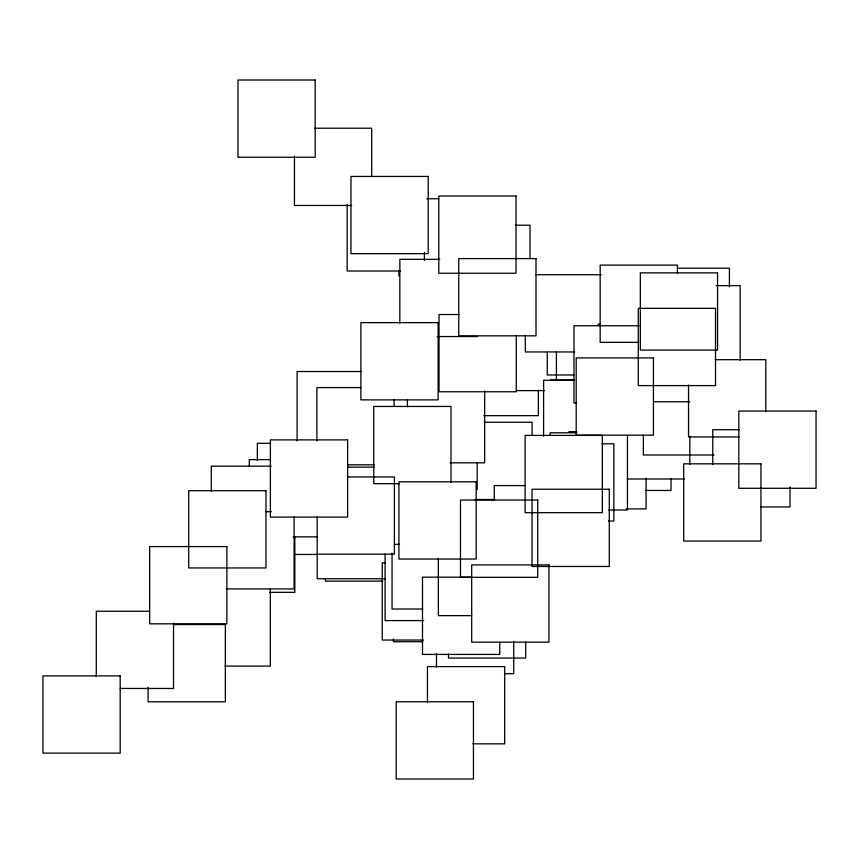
<?xml version="1.0" encoding="UTF-8"?>
<svg xmlns="http://www.w3.org/2000/svg" width="859" height="859" viewBox="0 0 859 859"><rect width="100%" height="100%" fill="white"/><g stroke="black" fill="none" stroke-linecap="round" stroke-linejoin="round"><path stroke-width="1.29" d="M314.437 128.227L371.7 128.227L371.7 176.17M426.859 198.751L438.852 198.751M351.718 205.462L294.454 205.462L294.454 156.188M515.368 225.208L530.024 225.208L530.024 258.505M439.797 259.321L399.843 259.321L399.843 323.242M677.472 268.191L729.409 268.191L729.409 286.831M400.423 271.014L347.154 271.014L347.154 204.431M535.984 274.719L601.246 274.719M716.181 285.628L740.147 285.628L740.147 360.211M459.007 314.523L439.035 314.523L439.035 391.758L516.27 391.758L516.27 335.826M597.885 324.219L600.548 324.219M639.225 325.754L573.973 325.754L573.973 403L576.636 403M437.134 336.567L477.078 336.567M638.763 342.344L600.151 342.344L600.151 265.109L677.386 265.109L677.386 273.098M574.607 351.954L525.332 351.954L525.332 335.976M715.182 359.696L765.788 359.696L765.788 411.633M361.027 371.528L297.096 371.528L297.096 440.774M573.887 374.975L547.247 374.975L547.247 352.33M550.544 380.097L574.51 380.097M574.241 380.258L543.607 380.258L543.607 436.189M360.834 387.581L316.896 387.581L316.896 440.85M516.452 390.609L544.423 390.609M653.86 401.754L689.82 401.754M483.778 415.659L538.378 415.659L538.378 390.351M484.165 422.263L532.097 422.263L532.097 435.588M739.406 429.725L712.766 429.725L712.766 464.354M568.83 431.669L576.819 431.669M576.851 432.786L550.211 432.786L550.211 435.449M739.148 436.941L688.542 436.941L688.542 385.004M270.671 443.308L257.346 443.308L257.346 460.617M601.869 443.802L613.852 443.802L613.852 521.037L608.526 521.037M713.947 454.98L643.37 454.98L643.37 435.008M270.606 459.619L249.293 459.619L249.293 466.276M450.03 462.818L484.659 462.818L484.659 390.899M347.519 464.816L374.159 464.816M271.219 466.158L211.293 466.158L211.293 491.455M347.627 467.135L374.256 467.135M347.798 476.949L394.41 476.949L394.41 554.184L317.175 554.184M627.231 478.989L684.494 478.989M399.059 483.692L373.751 483.692L373.751 406.457L450.986 406.457L450.986 482.361M524.913 485.593L494.29 485.593L494.29 500.249M645.732 490.457L671.029 490.457L671.029 478.474M474.834 499.508L494.816 499.508M760.709 506.96L790.012 506.96L790.012 486.989M626.093 508.904L646.065 508.904L646.065 478.28M608.806 510.021L627.457 510.021L627.457 435.449M266.129 511.685L271.455 511.685M293.241 536.854L317.207 536.854M394.238 544.37L399.564 544.37M294.412 554.442L317.046 554.442M384.896 562.795L382.234 562.795L382.234 640.041L423.519 640.041M471.774 577.173L422.499 577.173L422.499 654.418L499.734 654.418L499.734 642.425M385.111 578.73L317.196 578.73L317.175 516.903M382.663 581.124L325.4 581.124L325.4 578.461M226.175 588.92L294.1 588.92L294.1 517.011M269.533 592.323L294.841 592.323L294.841 536.392M422.692 609.02L392.058 609.02L392.058 553.089M149.563 611.232L96.294 611.232L96.294 676.484M471.655 615.645L438.358 615.645L438.358 558.382M423.723 620.606L385.1 620.606L385.1 554.023M173.411 624.557L225.348 624.557L225.348 701.803L148.102 701.803L148.102 687.157M422.757 641.705L393.454 641.705L393.454 639.042M225.026 666.122L270.306 666.122L270.306 588.887M504.416 673.671L513.736 673.671L513.736 641.705M120.26 688.467L173.529 688.467L173.529 623.215M472.74 743.84L504.695 743.84L504.695 666.605L427.46 666.605L427.46 702.565M689.82 436.372L689.82 464.343M556.407 351.986L556.407 379.946M525.719 642.07L525.719 658.058L448.484 658.058L448.484 654.053M477.185 463.044L477.185 489.684M436.49 653.688L436.49 667.003M424.389 252.374L424.389 260.363M407.413 400.219L407.413 406.887M398.898 270.671L398.898 275.997M394.131 399.564L394.131 406.221M315.199 80.016L237.964 80.016L237.964 157.251L315.199 157.251L315.199 80.016M428.201 176.439L350.955 176.439L350.955 253.673L428.201 253.673L428.201 176.439M516.034 196.013L438.788 196.013L438.788 273.248L516.034 273.248L516.034 196.013M536.005 258.602L458.76 258.602L458.76 335.837L536.005 335.837L536.005 258.602M717.566 272.861L640.331 272.861L640.331 350.096L717.566 350.096L717.566 272.861M715.515 308.349L638.28 308.349L638.28 385.594L715.515 385.594L715.515 308.349M438.133 322.64L360.898 322.64L360.898 399.875L438.133 399.875L438.133 322.64M653.431 357.924L576.196 357.924L576.196 435.159L653.431 435.159L653.431 357.924M816.05 411.053L738.815 411.053L738.815 488.288L816.05 488.288L816.05 411.053M602.352 435.406L525.107 435.406L525.107 512.651L602.352 512.651L602.352 435.406M347.627 439.883L270.381 439.883L270.381 517.118L347.627 517.118L347.627 439.883M760.945 463.817L683.7 463.817L683.7 541.052L760.945 541.052L760.945 463.817M476.176 481.802L398.93 481.802L398.93 559.037L476.176 559.037L476.176 481.802M609.289 489.233L532.043 489.233L532.043 566.478L609.289 566.478L609.289 489.233M265.957 490.704L188.712 490.704L188.712 567.949L265.957 567.949L265.957 490.704M537.713 500.067L460.478 500.067L460.478 577.312L537.713 577.312L537.713 500.067M226.873 546.582L149.638 546.582L149.638 623.817L226.873 623.817L226.873 546.582M548.933 564.911L471.688 564.911L471.688 642.156L548.933 642.156L548.933 564.911M120.185 675.883L42.95 675.883L42.95 753.118L120.185 753.118L120.185 675.883M473.438 701.749L396.192 701.749L396.192 778.984L473.438 778.984L473.438 701.749"/></g></svg>
